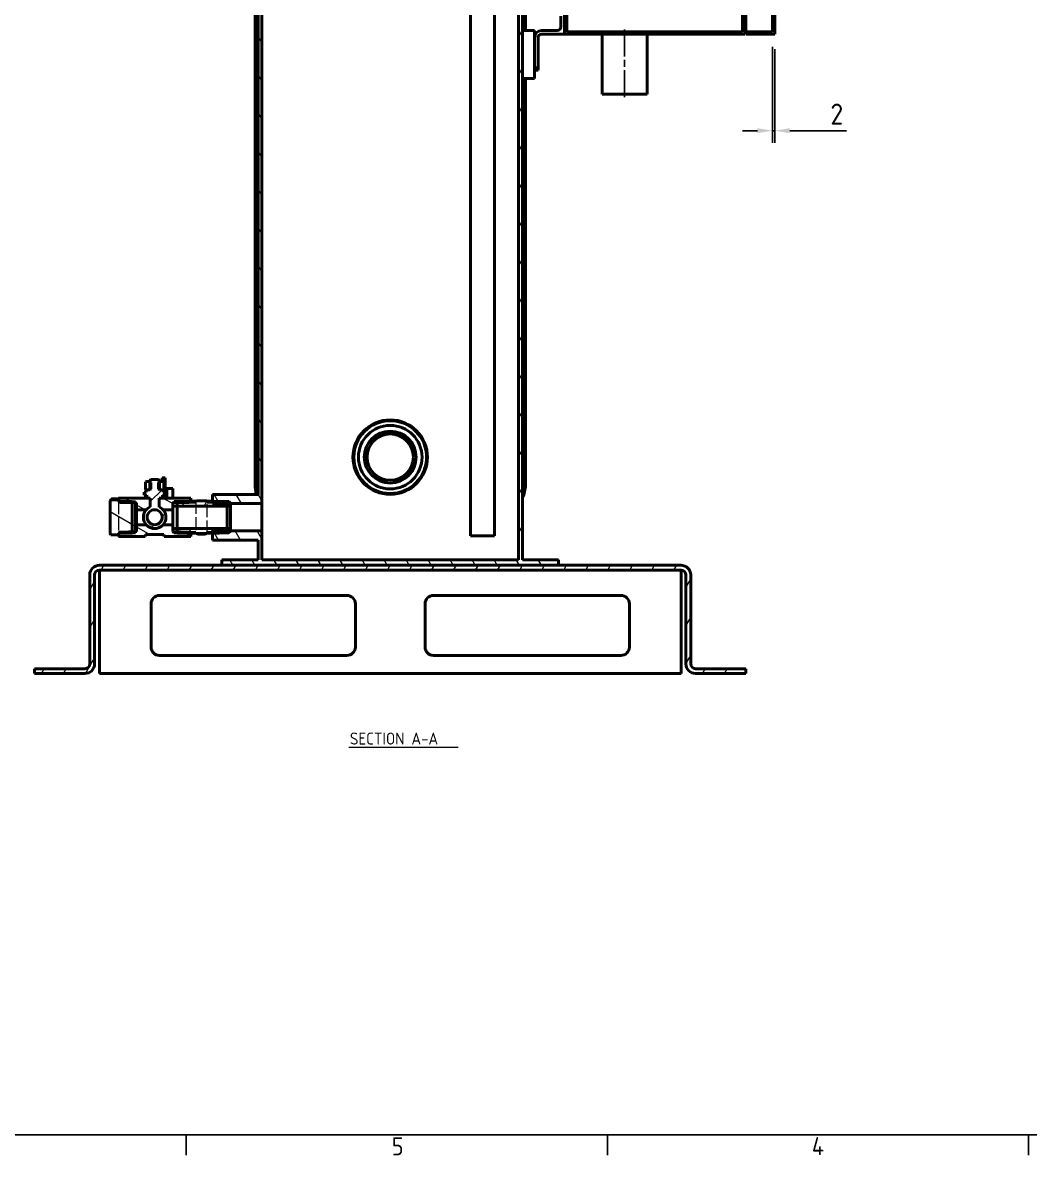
# Model space of a CAD drawing. Header units: millimetres. Extents: x 0 to 4205, y 0 to 2970.
# Drawn here: x 2317 to 3154, y 83 to 1025 of the extents above; entities that cross this region are included whole.
import ezdxf

# ---------------------------------------------------------------- set-up
doc = ezdxf.new("R2010")
doc.units = ezdxf.units.MM
doc.header["$LTSCALE"] = 5
doc.linetypes.add('CHAIN', pattern=[0.3543, 0.2362, -0.0295, 0.0591, -0.0295])
doc.linetypes.add('DASHED', pattern=[0.2067, 0.1654, -0.0413])
doc.layers.get('0').update_dxf_attribs({"color": 3, "lineweight": 25})
for name, color, linetype, lineweight in [('가려진 것(ISO)', 2, 'DASHED', 18), ('가시적인 것(ISO)', 3, 'Continuous', 40), ('가시적인 좁은 것(ISO)', 3, 'Continuous', 35), ('경계(ISO)', 7, 'Continuous', 25), ('기호(ISO)', 5, 'Continuous', 25), ('중심선(ISO)', 1, 'Continuous', 25), ('치수(ISO)', 2, 'Continuous', 25), ('해치(ISO)', 7, 'Continuous', 18)]:
    doc.layers.add(name, color=color, linetype=linetype, lineweight=lineweight)
doc.styles.add('문자 텍스트_M2B', font='isocp.shx')
doc.styles.add('치수 텍스트_PSTEK_POSCO', font='isocp.shx')
doc.styles.add('텍스트 스타일512', font='isocp.shx')
doc.dimstyles.new('치수_PSTEK_POSCO', dxfattribs={"dimscale": 5, "dimtxt": 3.5, "dimasz": 2.5, "dimexe": 2, "dimexo": 2.5, "dimgap": 1, "dimtad": 1, "dimrnd": 1e-08, "dimdsep": 46, "dimtxsty": '치수 텍스트_PSTEK_POSCO', "dimcen": 0.09, "dimdle": 10, "dimclrd": 7, "dimclre": 7, "dimclrt": 2, "dimadec": 1, "dimazin": 2, "dimtfac": 1, "dimtmove": 0, "dimatfit": 3, "dimfxl": 0, "dimtolj": 1, "dimlwd": -1, "dimlwe": -1, "dimarcsym": 0})
pattern_1 = [(45, (0, 0), (-11.22532, 11.22532), [])]
pattern_2 = [(60, (0, 0), (-13.74815, 7.937505), [])]
pattern_3 = [(150.00025, (0, 0), (-7.93744, -13.74819), [])]

# ---------------------------------------------------------------- blocks, each defined once
blk = doc.blocks.new('경계 Default Border')
at = {"layer": '경계(ISO)'}
for p, q in [((490.58, 20), (490.58, 16.6)), ((560.67, 20), (560.67, 16.6)), ((630.75, 20), (630.75, 16.6))]:
    blk.add_line(p, q, dxfattribs=at)
at = {"layer": '경계(ISO)', "flags": 128}
blk.add_lwpolyline([(20, 20), (20, 574), (821, 574), (821, 20), (20, 20)], dxfattribs=at)
at = {"layer": '경계(ISO)', "color": 2, "char_height": 3, "attachment_point": 7, "style": '문자 텍스트_M2B'}
for s, insert in [('5', (524.77, 16.57)), ('4', (594.68, 16.6))]:
    blk.add_mtext(s, dxfattribs=dict(at, insert=insert))
blk = doc.blocks.new('*D40')
at = {"layer": 'Defpoints', "color": 0, "transparency": 16777216}
for p in [(2940.57, 1017.76), (2942.57, 1015.76), (2942.57, 935.38)]:
    blk.add_point(p, dxfattribs=at)
at = {"layer": '치수(ISO)', "color": 7, "transparency": 16777216}
for p, q in [((2940.57, 1005.26), (2940.57, 925.38)), ((2942.57, 1003.26), (2942.57, 925.38)), ((2928.07, 935.38), (2915.57, 935.38)), ((2940.57, 935.38), (2942.57, 935.38)), ((2955.07, 935.38), (3002.29, 935.38))]:
    blk.add_line(p, q, dxfattribs=at)
for points in [[(2928.07, 937.47), (2928.07, 933.3), (2940.57, 935.38)], [(2955.07, 937.47), (2955.07, 933.3), (2942.57, 935.38)]]:
    blk.add_solid(points, dxfattribs=at)
at = {"layer": '치수(ISO)', "color": 2, "transparency": 16777216, "insert": (2988.8, 949.14), "char_height": 17.5, "attachment_point": 4, "style": '치수 텍스트_PSTEK_POSCO'}
blk.add_mtext('\\A1;2', dxfattribs=at)

msp = doc.modelspace()

# ---------------------------------------------------------------- hatches: boundary and pattern name
at = {"layer": '해치(ISO)'}
h = msp.add_hatch(dxfattribs=at)
h.set_pattern_fill('ANSI31', color=256, scale=127, angle=75.000175, style=0)
h.set_pattern_definition([(120.0002, (0, 0), (-13.74813, -7.93754), [])])
h.paths.add_polyline_path([(2512.566, 632.762), (2474.566, 632.762), (2474.566, 627.164), (2474.566, 627.047), (2474.566, 626.001), (2474.566, 625.595), (2486.806, 625.213), (2486.806, 625.078), (2489.566, 625.078), (2515.766, 625.078), (2515.766, 1433.762), (2514.566, 1433.762), (2502.066, 1433.762), (2502.066, 1427.762), (2512.566, 1427.762)])
h.paths.add_polyline_path([(2754.066, 1421.262), (2754.066, 1427.762), (2762.566, 1427.762), (2762.566, 1433.762), (2752.066, 1433.762), (2752.066, 1427.762), (2750.889, 1427.762), (2750.889, 1421.262)])
h.paths.add_polyline_path([(2512.566, 578.262), (2482.566, 578.262), (2482.566, 573.762), (2762.566, 573.762), (2762.566, 578.262), (2732.566, 578.262), (2732.566, 1427.762), (2741.066, 1427.762), (2741.066, 1421.262), (2744.242, 1421.262), (2744.242, 1427.762), (2743.066, 1427.762), (2743.066, 1433.762), (2730.566, 1433.762), (2729.366, 1433.762), (2729.366, 578.262), (2515.766, 578.262), (2515.766, 602.447), (2489.566, 602.447), (2486.806, 602.447), (2486.806, 602.312), (2474.566, 601.929), (2474.566, 601.523), (2474.566, 600.477), (2474.566, 600.36), (2474.566, 594.762), (2512.566, 594.762)])
h.paths.add_polyline_path([(2482.566, 1433.762), (2482.566, 1427.762), (2493.066, 1427.762), (2493.066, 1433.762)])
h = msp.add_hatch(dxfattribs=at)
h.set_pattern_fill('ANSI31', color=256, scale=127, style=0)
h.set_pattern_definition(pattern_1)
h.paths.add_polyline_path([(2837.566, 1435.762), (2835.066, 1435.762), (2831.816, 1435.762), (2831.816, 1434.762), (2831.024, 1434.762), (2831.024, 1429.762), (2834.066, 1429.762), (2834.066, 1433.762), (2835.566, 1433.762), (2835.566, 1398.762), (2915.566, 1398.762), (2915.566, 1373.762), (2933.566, 1373.762), (2933.566, 1385.762), (2931.566, 1385.762), (2931.566, 1375.762), (2917.566, 1375.762), (2917.566, 1400.762), (2837.566, 1400.762)])
h.paths.add_polyline_path([(2773.316, 1435.762), (2770.066, 1435.762), (2767.566, 1435.762), (2767.566, 1015.762), (2917.566, 1015.762), (2917.566, 1040.762), (2931.566, 1040.762), (2931.566, 1030.762), (2933.566, 1030.762), (2933.566, 1042.762), (2915.566, 1042.762), (2915.566, 1017.762), (2769.566, 1017.762), (2769.566, 1045.762), (2779.566, 1045.762), (2779.566, 1349.141), (2777.566, 1349.141), (2777.566, 1048.062), (2769.566, 1048.062), (2769.566, 1368.462), (2777.566, 1368.462), (2777.566, 1352.383), (2779.566, 1352.383), (2779.566, 1370.762), (2769.566, 1370.762), (2769.566, 1433.762), (2771.066, 1433.762), (2771.066, 1429.762), (2774.107, 1429.762), (2774.107, 1434.762), (2773.316, 1434.762)])
h.paths.add_polyline_path([(2782.566, 1435.762), (2779.816, 1435.762), (2779.816, 1434.762), (2779.024, 1434.762), (2779.024, 1429.762), (2782.066, 1429.762), (2782.066, 1433.762), (2782.566, 1433.762)])
h.paths.add_polyline_path([(2825.316, 1435.762), (2822.566, 1435.762), (2822.566, 1433.762), (2823.066, 1433.762), (2823.066, 1429.762), (2826.107, 1429.762), (2826.107, 1434.762), (2825.316, 1434.762)])
h.paths.add_polyline_path([(2926.566, 1015.762), (2926.566, 1017.762), (2918.566, 1017.762), (2918.566, 1015.762)])
h.paths.add_polyline_path([(2962.566, 1187.762), (2942.566, 1187.762), (2942.566, 1198.262), (2940.566, 1198.262), (2940.566, 1188.262), (2940.566, 1017.762), (2934.566, 1017.762), (2934.566, 1015.762), (2942.566, 1015.762), (2942.566, 1028.762), (2942.566, 1148.762), (2942.566, 1185.762), (2960.566, 1185.762), (2960.566, 1175.762), (2962.566, 1175.762)])
h.paths.add_polyline_path([(2918.566, 1398.762), (2940.566, 1398.762), (2940.566, 1338.262), (2940.566, 1328.262), (2942.566, 1328.262), (2942.566, 1338.762), (2962.566, 1338.762), (2962.566, 1350.762), (2960.566, 1350.762), (2960.566, 1340.762), (2942.566, 1340.762), (2942.566, 1400.762), (2918.566, 1400.762)])
h.paths.add_polyline_path([(2943.566, 1158.262), (2971.566, 1158.262), (2971.566, 1214.262), (2969.566, 1214.262), (2969.566, 1213.762), (2969.566, 1200.262), (2969.566, 1160.262), (2943.566, 1160.262)])
h.paths.add_polyline_path([(2971.566, 1368.262), (2943.566, 1368.262), (2943.566, 1366.262), (2969.566, 1366.262), (2969.566, 1326.262), (2969.566, 1312.762), (2969.566, 1312.262), (2971.566, 1312.262)])
h = msp.add_hatch(dxfattribs=at)
h.set_pattern_fill('ANSI31', color=256, scale=127, style=0)
h.set_pattern_definition(pattern_1)
edge = h.paths.add_edge_path()
edge.add_ellipse((2426.566, 613.762), major_axis=(-3.75, 8.592), ratio=1, start_angle=0, end_angle=24.611507)
edge.add_ellipse((2426.566, 613.762), major_axis=(-6.988, 6.25), ratio=1, start_angle=0, end_angle=83.62063)
edge.add_ellipse((2426.566, 613.762), major_axis=(-6.988, -6.25), ratio=1, start_angle=0, end_angle=96.37937)
edge.add_ellipse((2426.566, 613.762), major_axis=(6.988, -6.25), ratio=1, start_angle=0, end_angle=83.62063)
edge.add_ellipse((2426.566, 613.762), major_axis=(6.988, 6.25), ratio=1, start_angle=0, end_angle=24.611507)
edge.add_line((2430.316, 622.354), (2430.316, 629.762))
edge.add_line((2430.316, 629.762), (2432.966, 629.762))
edge.add_line((2432.966, 629.762), (2433.066, 629.862))
edge.add_line((2433.066, 629.862), (2433.066, 630.862))
edge.add_line((2433.066, 630.862), (2432.966, 630.962))
edge.add_line((2432.966, 630.962), (2433.066, 631.062))
edge.add_line((2433.066, 631.062), (2433.066, 632.062))
edge.add_line((2433.066, 632.062), (2432.966, 632.162))
edge.add_line((2432.966, 632.162), (2435.366, 632.162))
edge.add_line((2435.366, 632.162), (2435.366, 634.662))
edge.add_line((2435.366, 634.662), (2433.566, 634.662))
edge.add_line((2433.566, 634.662), (2433.566, 636.662))
edge.add_line((2433.566, 636.662), (2433.066, 636.662))
edge.add_line((2433.066, 636.662), (2430.566, 636.662))
edge.add_line((2430.566, 636.662), (2430.566, 643.462))
edge.add_line((2430.566, 643.462), (2430.566, 644.295))
edge.add_line((2430.566, 644.295), (2429.799, 645.062))
edge.add_line((2429.799, 645.062), (2423.333, 645.062))
edge.add_line((2423.333, 645.062), (2422.566, 644.295))
edge.add_line((2422.566, 644.295), (2422.566, 643.462))
edge.add_line((2422.566, 643.462), (2422.566, 636.662))
edge.add_line((2422.566, 636.662), (2420.066, 636.662))
edge.add_line((2420.066, 636.662), (2419.566, 636.662))
edge.add_line((2419.566, 636.662), (2419.566, 634.662))
edge.add_line((2419.566, 634.662), (2417.766, 634.662))
edge.add_line((2417.766, 634.662), (2417.766, 632.162))
edge.add_line((2417.766, 632.162), (2420.166, 632.162))
edge.add_line((2420.166, 632.162), (2420.066, 632.062))
edge.add_line((2420.066, 632.062), (2420.066, 631.062))
edge.add_line((2420.066, 631.062), (2420.166, 630.962))
edge.add_line((2420.166, 630.962), (2420.066, 630.862))
edge.add_line((2420.066, 630.862), (2420.066, 629.862))
edge.add_line((2420.066, 629.862), (2420.166, 629.762))
edge.add_line((2420.166, 629.762), (2422.816, 629.762))
edge.add_line((2422.816, 629.762), (2422.816, 622.354))
edge = h.paths.add_edge_path(flags=0)
edge.add_ellipse((2426.566, 613.762), major_axis=(-6.25, 0), ratio=1, start_angle=0, end_angle=360)
h = msp.add_hatch(dxfattribs=at)
h.set_pattern_fill('ANSI31', color=256, scale=127, angle=90.00021, style=0)
h.set_pattern_definition([(135.0002, (0, 0), (-11.22528, -11.22536), [])])
h.paths.add_polyline_path([(2423.242, 642.786), (2422.566, 643.462), (2420.066, 643.462), (2419.06, 643.193), (2419.06, 636.932), (2420.066, 636.662), (2422.566, 636.662), (2423.242, 637.339)])
h.paths.add_polyline_path([(2430.566, 643.462), (2429.889, 642.786), (2429.889, 637.339), (2430.566, 636.662), (2433.066, 636.662), (2434.071, 636.932), (2434.071, 643.193), (2433.066, 643.462)])
h = msp.add_hatch(dxfattribs=at)
h.set_pattern_fill('ANSI31', color=256, scale=127, angle=105.000246, style=0)
h.set_pattern_definition(pattern_3)
h.paths.add_polyline_path([(2410.566, 626.686), (2407.765, 626.773), (2396.727, 627.118), (2396.566, 627.123), (2396.566, 627.279), (2396.566, 628.316), (2390.174, 628.316), (2389.566, 627.262), (2389.566, 600.262), (2390.174, 599.208), (2396.566, 599.208), (2396.566, 600.245), (2396.566, 600.401), (2396.727, 600.406), (2407.765, 600.751), (2410.566, 600.838), (2410.566, 601.844), (2410.566, 625.68)])
h = msp.add_hatch(dxfattribs=at)
h.set_pattern_fill('ANSI31', color=256, scale=127, angle=105.000246, style=0)
h.set_pattern_definition(pattern_3)
edge = h.paths.add_edge_path()
edge.add_line((2455.366, 626.08), (2456.447, 627.16))
edge.add_line((2456.447, 627.16), (2456.566, 627.279))
edge.add_line((2456.566, 627.279), (2456.566, 629.762))
edge.add_line((2456.566, 629.762), (2432.966, 629.762))
edge.add_line((2432.966, 629.762), (2430.316, 629.762))
edge.add_line((2430.316, 629.762), (2430.316, 622.354))
edge.add_ellipse((2426.566, 613.762), major_axis=(3.75, 8.592), ratio=1, start_angle=335.388493, end_angle=360, ccw=False)
edge.add_line((2433.553, 620.012), (2441.566, 620.012))
edge.add_line((2441.566, 620.012), (2441.566, 623.016))
edge.add_line((2441.566, 623.016), (2441.566, 625.533))
edge.add_line((2441.566, 625.533), (2441.566, 625.533))
edge.add_line((2441.566, 625.533), (2441.566, 625.649))
edge.add_line((2441.566, 625.649), (2441.682, 625.652))
edge.add_line((2441.682, 625.652), (2445.366, 625.768))
edge.add_line((2445.366, 625.768), (2450.761, 625.936))
edge.add_line((2450.761, 625.936), (2450.771, 625.936))
edge.add_line((2450.771, 625.936), (2455.366, 626.08))
edge = h.paths.add_edge_path()
edge.add_line((2417.066, 629.762), (2411.566, 629.762))
edge.add_line((2411.566, 629.762), (2396.566, 629.762))
edge.add_line((2396.566, 629.762), (2396.566, 628.316))
edge.add_line((2396.566, 628.316), (2396.566, 627.279))
edge.add_line((2396.566, 627.279), (2396.727, 627.118))
edge.add_line((2396.727, 627.118), (2397.765, 626.08))
edge.add_line((2397.765, 626.08), (2407.765, 625.768))
edge.add_line((2407.765, 625.768), (2410.566, 625.68))
edge.add_line((2410.566, 625.68), (2411.566, 625.649))
edge.add_line((2411.566, 625.649), (2411.566, 620.012))
edge.add_line((2411.566, 620.012), (2419.578, 620.012))
edge.add_ellipse((2426.566, 613.762), major_axis=(-6.988, 6.25), ratio=1, start_angle=335.388493, end_angle=360, ccw=False)
edge.add_line((2422.816, 622.354), (2422.816, 629.762))
edge.add_line((2422.816, 629.762), (2420.166, 629.762))
edge.add_line((2420.166, 629.762), (2417.066, 629.762))
edge = h.paths.add_edge_path()
edge.add_line((2441.566, 597.762), (2456.566, 597.762))
edge.add_line((2456.566, 597.762), (2456.566, 600.245))
edge.add_line((2456.566, 600.245), (2456.447, 600.364))
edge.add_line((2456.447, 600.364), (2455.366, 601.444))
edge.add_line((2455.366, 601.444), (2450.771, 601.588))
edge.add_line((2450.771, 601.588), (2450.761, 601.588))
edge.add_line((2450.761, 601.588), (2445.366, 601.757))
edge.add_line((2445.366, 601.757), (2441.682, 601.872))
edge.add_line((2441.682, 601.872), (2441.566, 601.875))
edge.add_line((2441.566, 601.875), (2441.566, 601.991))
edge.add_line((2441.566, 601.991), (2441.566, 601.992))
edge.add_line((2441.566, 601.992), (2441.566, 604.508))
edge.add_line((2441.566, 604.508), (2441.566, 607.512))
edge.add_line((2441.566, 607.512), (2433.553, 607.512))
edge.add_ellipse((2426.566, 613.762), major_axis=(6.988, -6.25), ratio=1, start_angle=263.62063, end_angle=360, ccw=False)
edge.add_line((2419.578, 607.512), (2411.566, 607.512))
edge.add_line((2411.566, 607.512), (2411.566, 601.875))
edge.add_line((2411.566, 601.875), (2410.566, 601.844))
edge.add_line((2410.566, 601.844), (2407.765, 601.757))
edge.add_line((2407.765, 601.757), (2397.765, 601.444))
edge.add_line((2397.765, 601.444), (2396.727, 600.406))
edge.add_line((2396.727, 600.406), (2396.566, 600.245))
edge.add_line((2396.566, 600.245), (2396.566, 599.208))
edge.add_line((2396.566, 599.208), (2396.566, 597.762))
edge.add_line((2396.566, 597.762), (2411.566, 597.762))
edge.add_line((2411.566, 597.762), (2418.637, 597.762))
edge.add_line((2418.637, 597.762), (2419.066, 599.362))
edge.add_line((2419.066, 599.362), (2434.066, 599.362))
edge.add_line((2434.066, 599.362), (2434.494, 597.762))
edge.add_line((2434.494, 597.762), (2441.566, 597.762))
h = msp.add_hatch(dxfattribs=at)
h.set_pattern_fill('ANSI31', color=256, scale=127, angle=14.999978, style=0)
h.set_pattern_definition(pattern_2)
h.paths.add_polyline_path([(2488.404, 626.731), (2480.371, 626.982), (2480.371, 626.866), (2480.371, 625.821), (2480.361, 625.821), (2480.361, 626.866), (2480.361, 626.983), (2474.566, 627.164), (2469.566, 627.32), (2468.566, 627.32), (2468.566, 627.298), (2462.566, 627.298), (2462.566, 627.32), (2461.566, 627.32), (2456.447, 627.16), (2450.771, 626.983), (2450.771, 625.936), (2450.771, 625.821), (2450.761, 625.821), (2450.761, 625.936), (2450.761, 626.982), (2445.366, 626.814), (2442.728, 626.731), (2441.682, 625.652), (2441.566, 625.533), (2441.566, 625.533), (2441.566, 623.016), (2489.566, 623.016), (2489.566, 625.078), (2489.566, 625.533)])
h.paths.add_polyline_path([(2480.371, 600.542), (2488.404, 600.793), (2489.566, 601.991), (2489.566, 602.447), (2489.566, 604.508), (2441.566, 604.508), (2441.566, 601.992), (2441.566, 601.991), (2441.682, 601.872), (2442.728, 600.793), (2445.366, 600.71), (2450.761, 600.542), (2450.761, 601.588), (2450.761, 601.704), (2450.771, 601.704), (2450.771, 601.588), (2450.771, 600.541), (2456.447, 600.364), (2461.566, 600.204), (2462.566, 600.204), (2462.566, 600.226), (2468.566, 600.226), (2468.566, 600.204), (2469.566, 600.204), (2474.566, 600.36), (2480.361, 600.541), (2480.361, 600.658), (2480.361, 601.704), (2480.371, 601.704), (2480.371, 600.658)])
h = msp.add_hatch(dxfattribs=at)
h.set_pattern_fill('ANSI31', color=256, scale=127, angle=14.999978, style=0)
h.set_pattern_definition(pattern_2)
edge = h.paths.add_edge_path()
edge.add_ellipse((2876.566, 491.762), major_axis=(-8, 0), ratio=1, start_angle=0, end_angle=90)
edge.add_line((2876.566, 483.762), (2918.566, 483.762))
edge.add_line((2918.566, 483.762), (2918.566, 487.762))
edge.add_line((2918.566, 487.762), (2876.566, 487.762))
edge.add_ellipse((2876.566, 491.762), major_axis=(0, -4), ratio=1, start_angle=270, end_angle=360, ccw=False)
edge.add_line((2872.566, 491.762), (2872.566, 565.762))
edge.add_ellipse((2864.566, 565.762), major_axis=(8, 0), ratio=1, start_angle=0, end_angle=90)
edge.add_line((2864.566, 573.762), (2762.566, 573.762))
edge.add_line((2762.566, 573.762), (2482.566, 573.762))
edge.add_line((2482.566, 573.762), (2380.566, 573.762))
edge.add_ellipse((2380.566, 565.762), major_axis=(0, 8), ratio=1, start_angle=0, end_angle=90)
edge.add_line((2372.566, 565.762), (2372.566, 491.762))
edge.add_ellipse((2368.566, 491.762), major_axis=(4, 0), ratio=1, start_angle=270, end_angle=360, ccw=False)
edge.add_line((2368.566, 487.762), (2326.566, 487.762))
edge.add_line((2326.566, 487.762), (2326.566, 483.762))
edge.add_line((2326.566, 483.762), (2368.566, 483.762))
edge.add_ellipse((2368.566, 491.762), major_axis=(0, -8), ratio=1, start_angle=0, end_angle=90)
edge.add_line((2376.566, 491.762), (2376.566, 565.762))
edge.add_ellipse((2380.566, 565.762), major_axis=(-4, 0), ratio=1, start_angle=270, end_angle=360, ccw=False)
edge.add_line((2380.566, 569.762), (2864.566, 569.762))
edge.add_ellipse((2864.566, 565.762), major_axis=(0, 4), ratio=1, start_angle=270, end_angle=360, ccw=False)
edge.add_line((2868.566, 565.762), (2868.566, 491.762))

# ---------------------------------------------------------------- linework, layer by layer
at = {"layer": '가려진 것(ISO)', "ltscale": 12.927903}
msp.add_line((2396.566, 627.123), (2396.566, 600.401), dxfattribs=at)
at = {"layer": '가려진 것(ISO)', "ltscale": 13.094491}
for p, q in [((2460.771, 627.295), (2460.771, 600.229)), ((2470.361, 600.229), (2470.361, 627.295))]:
    msp.add_line(p, q, dxfattribs=at)
at = {"layer": '가시적인 것(ISO)'}
for p, q in [((2515.766, 625.078), (2515.766, 1433.762)), ((2729.366, 1433.762), (2729.366, 578.262)), ((2767.566, 1435.762), (2767.566, 1015.762)), ((2512.566, 1427.762), (2512.566, 632.762)), ((2732.566, 578.262), (2732.566, 1427.762)), ((2735.066, 1018.762), (2735.066, 1286.728)), ((2510.066, 1260.262), (2510.066, 640.796)), ((2940.566, 1198.262), (2940.566, 1017.762)), ((2942.566, 1015.762), (2942.566, 1185.762)), ((2689.366, 598.262), (2689.366, 1098.262)), ((2709.366, 598.262), (2709.366, 1098.262)), ((2769.566, 1017.762), (2769.566, 1045.762)), ((2915.566, 1042.762), (2915.566, 1017.762)), ((2917.566, 1015.762), (2917.566, 1040.762)), ((2918.566, 1017.762), (2918.566, 1040.762)), ((2764.566, 1021.762), (2764.566, 1030.762)), ((2732.566, 1018.762), (2742.566, 1018.762)), ((2742.566, 1012.762), (2742.566, 1018.762)), ((2761.566, 1018.762), (2748.566, 1018.762)), ((2742.566, 987.762), (2742.566, 1012.762)), ((2745.566, 1012.762), (2745.566, 987.762)), ((2767.566, 1015.762), (2748.566, 1015.762)), ((2767.566, 1015.762), (2917.566, 1015.762)), ((2915.566, 1017.762), (2769.566, 1017.762)), ((2798.816, 1015.762), (2798.816, 965.762)), ((2836.316, 1015.762), (2836.316, 965.762)), ((2926.566, 1017.762), (2918.566, 1017.762)), ((2918.566, 1017.762), (2918.566, 1015.762)), ((2918.566, 1015.762), (2926.566, 1015.762)), ((2926.566, 1015.762), (2926.566, 1017.762)), ((2926.566, 1017.762), (2934.566, 1017.762)), ((2934.566, 1015.762), (2926.566, 1015.762)), ((2940.566, 1017.762), (2934.566, 1017.762)), ((2934.566, 1017.762), (2934.566, 1015.762)), ((2934.566, 1015.762), (2942.566, 1015.762)), ((2745.566, 987.762), (2742.566, 987.762)), ((2742.566, 987.762), (2742.566, 985.762)), ((2742.566, 985.762), (2745.566, 985.762)), ((2742.566, 978.762), (2742.566, 985.762)), ((2745.566, 985.762), (2745.566, 987.762)), ((2732.566, 978.762), (2742.566, 978.762)), ((2735.066, 640.796), (2735.066, 978.762)), ((2798.816, 965.762), (2836.316, 965.762)), ((2420.066, 643.462), (2419.06, 643.193)), ((2419.06, 643.193), (2419.06, 636.932)), ((2422.566, 643.462), (2420.066, 643.462)), ((2423.333, 645.062), (2422.566, 644.295)), ((2422.566, 644.295), (2422.566, 636.662)), ((2423.242, 642.786), (2422.566, 643.462)), ((2423.242, 637.339), (2423.242, 642.786)), ((2429.799, 645.062), (2423.333, 645.062)), ((2430.566, 644.295), (2429.799, 645.062)), ((2430.566, 643.462), (2429.889, 642.786)), ((2429.889, 642.786), (2429.889, 637.339)), ((2430.566, 636.662), (2430.566, 644.295)), ((2433.066, 643.462), (2430.566, 643.462)), ((2435.366, 646.662), (2432.866, 646.662)), ((2432.866, 643.662), (2432.866, 646.662)), ((2432.866, 643.462), (2432.866, 643.662)), ((2434.071, 643.193), (2433.066, 643.462)), ((2434.071, 643.193), (2434.071, 636.932)), ((2435.366, 646.662), (2435.366, 643.662)), ((2435.366, 634.662), (2435.366, 643.662)), ((2419.566, 634.662), (2417.766, 634.662)), ((2417.766, 634.662), (2417.766, 632.162)), ((2417.766, 632.162), (2420.166, 632.162)), ((2419.06, 636.932), (2420.066, 636.662)), ((2422.566, 636.662), (2419.566, 636.662)), ((2419.566, 636.662), (2419.566, 634.662)), ((2420.066, 636.662), (2422.566, 636.662)), ((2420.166, 632.162), (2420.066, 632.062)), ((2420.066, 632.062), (2420.066, 631.062)), ((2422.566, 636.662), (2423.242, 637.339)), ((2429.889, 637.339), (2430.566, 636.662)), ((2433.566, 636.662), (2430.566, 636.662)), ((2430.566, 636.662), (2433.066, 636.662)), ((2433.066, 632.062), (2432.966, 632.162)), ((2432.966, 632.162), (2435.366, 632.162)), ((2433.066, 636.662), (2434.071, 636.932)), ((2433.066, 631.062), (2433.066, 632.062)), ((2433.566, 634.662), (2433.566, 636.662)), ((2435.366, 634.662), (2433.566, 634.662)), ((2435.366, 632.162), (2435.366, 634.662)), ((2441.566, 637.762), (2436.766, 637.762)), ((2436.766, 629.762), (2436.766, 637.762)), ((2441.566, 629.762), (2441.566, 637.762)), ((2512.566, 632.762), (2474.566, 632.762)), ((2474.566, 632.762), (2474.566, 625.595)), ((2390.174, 628.316), (2389.566, 627.262)), ((2389.566, 627.262), (2389.566, 600.262)), ((2396.566, 628.316), (2390.174, 628.316)), ((2396.566, 629.196), (2390.772, 629.196)), ((2411.566, 629.762), (2396.566, 629.762)), ((2396.566, 629.762), (2396.566, 627.279)), ((2396.566, 627.123), (2396.566, 628.316)), ((2396.566, 627.279), (2397.765, 626.08)), ((2410.566, 626.686), (2396.566, 627.123)), ((2397.765, 626.08), (2411.566, 625.649)), ((2407.765, 626.93), (2407.765, 600.594)), ((2410.566, 600.838), (2410.566, 626.686)), ((2417.066, 629.762), (2411.566, 629.762)), ((2411.566, 625.649), (2411.566, 620.012)), ((2422.816, 629.762), (2417.066, 629.762)), ((2420.066, 631.062), (2420.166, 630.962)), ((2420.166, 630.962), (2420.066, 630.862)), ((2420.066, 630.862), (2420.066, 629.862)), ((2420.066, 629.862), (2420.166, 629.762)), ((2420.166, 629.762), (2422.816, 629.762)), ((2422.816, 622.354), (2422.816, 629.762)), ((2422.816, 629.762), (2422.816, 622.354)), ((2456.566, 629.762), (2430.316, 629.762)), ((2430.316, 629.762), (2430.316, 622.354)), ((2430.316, 622.354), (2430.316, 629.762)), ((2430.316, 629.762), (2432.966, 629.762)), ((2432.966, 630.962), (2433.066, 631.062)), ((2433.066, 630.862), (2432.966, 630.962)), ((2432.966, 629.762), (2433.066, 629.862)), ((2433.066, 629.862), (2433.066, 630.862)), ((2442.728, 626.731), (2441.566, 625.533)), ((2441.566, 625.649), (2455.366, 626.08)), ((2441.566, 620.012), (2441.566, 625.649)), ((2441.566, 625.533), (2441.566, 623.016)), ((2441.566, 623.016), (2489.566, 623.016)), ((2450.761, 626.982), (2442.728, 626.731)), ((2445.366, 600.594), (2445.366, 626.93)), ((2450.761, 625.821), (2450.761, 626.982)), ((2450.771, 625.821), (2450.761, 625.821)), ((2461.566, 627.32), (2450.771, 626.983)), ((2450.771, 626.983), (2450.771, 625.821)), ((2455.366, 626.08), (2456.566, 627.279)), ((2456.566, 627.279), (2456.566, 629.762)), ((2456.566, 627.279), (2456.566, 627.164)), ((2462.566, 627.32), (2461.566, 627.32)), ((2462.566, 627.298), (2462.566, 627.32)), ((2468.566, 627.298), (2462.566, 627.298)), ((2469.566, 627.32), (2468.566, 627.32)), ((2468.566, 627.32), (2468.566, 627.298)), ((2480.361, 626.983), (2469.566, 627.32)), ((2474.566, 625.595), (2486.806, 625.213)), ((2480.361, 625.821), (2480.361, 626.983)), ((2480.371, 625.821), (2480.361, 625.821)), ((2488.404, 626.731), (2480.371, 626.982)), ((2480.371, 626.982), (2480.371, 625.821)), ((2486.806, 626.665), (2486.806, 600.859)), ((2486.806, 625.213), (2486.806, 625.078)), ((2486.806, 625.078), (2515.766, 625.078)), ((2489.566, 625.533), (2488.404, 626.731)), ((2489.566, 623.016), (2489.566, 625.533)), ((2489.566, 623.016), (2489.566, 604.508)), ((2515.766, 625.078), (2515.766, 602.447)), ((2411.566, 620.012), (2419.578, 620.012)), ((2411.566, 607.512), (2411.566, 620.012)), ((2433.553, 620.012), (2441.566, 620.012)), ((2441.566, 620.012), (2441.566, 607.512)), ((2419.578, 607.512), (2411.566, 607.512)), ((2411.566, 607.512), (2411.566, 601.875)), ((2441.566, 607.512), (2433.553, 607.512)), ((2441.566, 601.875), (2441.566, 607.512)), ((2489.566, 604.508), (2441.566, 604.508)), ((2441.566, 604.508), (2441.566, 601.991)), ((2489.566, 601.991), (2489.566, 604.508)), ((2389.566, 600.262), (2390.174, 599.208)), ((2390.174, 599.208), (2396.566, 599.208)), ((2397.765, 601.444), (2396.566, 600.245)), ((2396.566, 600.401), (2410.566, 600.838)), ((2396.566, 599.208), (2396.566, 600.401)), ((2396.566, 600.245), (2396.566, 597.762)), ((2396.566, 597.762), (2411.566, 597.762)), ((2411.566, 601.875), (2397.765, 601.444)), ((2411.566, 597.762), (2418.637, 597.762)), ((2418.637, 597.762), (2419.066, 599.362)), ((2419.066, 599.362), (2434.066, 599.362)), ((2434.066, 599.362), (2434.494, 597.762)), ((2434.494, 597.762), (2441.566, 597.762)), ((2441.566, 601.991), (2442.728, 600.793)), ((2455.366, 601.444), (2441.566, 601.875)), ((2441.566, 597.762), (2456.566, 597.762)), ((2442.728, 600.793), (2450.761, 600.542)), ((2450.761, 600.542), (2450.761, 601.704)), ((2450.761, 601.704), (2450.771, 601.704)), ((2450.771, 601.704), (2450.771, 600.541)), ((2450.771, 600.541), (2461.566, 600.204)), ((2456.566, 600.245), (2455.366, 601.444)), ((2456.566, 600.36), (2456.566, 600.245)), ((2456.566, 597.762), (2456.566, 600.245)), ((2461.566, 600.204), (2462.566, 600.204)), ((2462.566, 600.204), (2462.566, 600.226)), ((2462.566, 600.226), (2468.566, 600.226)), ((2462.772, 599.728), (2468.36, 599.728)), ((2468.566, 600.226), (2468.566, 600.204)), ((2468.566, 600.204), (2469.566, 600.204)), ((2469.566, 600.204), (2480.361, 600.541)), ((2486.806, 602.312), (2474.566, 601.929)), ((2474.566, 601.929), (2474.566, 594.762)), ((2474.566, 594.762), (2512.566, 594.762)), ((2480.361, 600.541), (2480.361, 601.704)), ((2480.361, 601.704), (2480.371, 601.704)), ((2480.371, 601.704), (2480.371, 600.542)), ((2480.371, 600.542), (2488.404, 600.793)), ((2515.766, 602.447), (2486.806, 602.447)), ((2486.806, 602.447), (2486.806, 602.312)), ((2488.404, 600.793), (2489.566, 601.991)), ((2512.566, 594.762), (2512.566, 578.262)), ((2515.766, 578.262), (2515.766, 602.447)), ((2689.366, 598.262), (2693.366, 598.262)), ((2705.366, 598.262), (2693.366, 598.262)), ((2705.366, 598.262), (2709.366, 598.262)), ((2512.566, 578.262), (2482.566, 578.262)), ((2482.566, 578.262), (2482.566, 573.762)), ((2729.366, 578.262), (2515.766, 578.262)), ((2762.566, 578.262), (2732.566, 578.262)), ((2762.566, 573.762), (2762.566, 578.262)), ((2372.566, 565.762), (2372.566, 491.762)), ((2376.566, 491.762), (2376.566, 565.762)), ((2864.566, 573.762), (2380.566, 573.762)), ((2380.566, 569.762), (2864.566, 569.762)), ((2380.566, 565.762), (2380.566, 569.762)), ((2380.566, 483.762), (2380.566, 565.762)), ((2482.566, 573.762), (2762.566, 573.762)), ((2864.566, 565.762), (2864.566, 569.762)), ((2864.566, 483.762), (2864.566, 565.762)), ((2868.566, 565.762), (2868.566, 491.762)), ((2872.566, 491.762), (2872.566, 565.762)), ((2430.566, 548.762), (2586.566, 548.762)), ((2658.566, 548.762), (2814.566, 548.762)), ((2423.566, 505.762), (2423.566, 541.762)), ((2593.566, 541.762), (2593.566, 505.762)), ((2651.566, 505.762), (2651.566, 541.762)), ((2821.566, 541.762), (2821.566, 505.762)), ((2586.566, 498.762), (2430.566, 498.762)), ((2814.566, 498.762), (2658.566, 498.762)), ((2368.566, 487.762), (2326.566, 487.762)), ((2326.566, 487.762), (2326.566, 483.762)), ((2326.566, 483.762), (2368.566, 483.762)), ((2380.566, 483.762), (2864.566, 483.762)), ((2918.566, 487.762), (2876.566, 487.762)), ((2876.566, 483.762), (2918.566, 483.762)), ((2918.566, 483.762), (2918.566, 487.762))]:
    msp.add_line(p, q, dxfattribs=at)
for centre, radius in [((2622.566, 663.762), 31), ((2622.566, 663.762), 30.25), ((2622.566, 663.762), 26.45), ((2622.566, 663.762), 21.59), ((2622.566, 663.762), 19.28), ((2426.566, 613.762), 6.25)]:
    msp.add_circle(centre, radius, dxfattribs=at)
for centre, radius, start, end in [((2748.566, 1012.762), 6, 90, 180), ((2761.566, 1021.762), 3, 270, 0), ((2748.566, 1012.762), 3, 90, 180), ((2535.066, 640.796), 25, 180, 198.745343), ((2710.066, 640.796), 25, 334.158067, 0), ((2426.566, 613.762), 9.375, 113.578178, 66.421822), ((2426.566, 613.762), 9.375, 113.578178, 138.189685), ((2426.566, 613.762), 9.375, 41.810315, 66.421822), ((2426.566, 613.762), 9.375, 221.810315, 318.189685), ((2380.566, 565.762), 8, 90, 180), ((2380.566, 565.762), 4, 90, 180), ((2864.566, 565.762), 8, 0, 90), ((2864.566, 565.762), 4, 0, 90), ((2430.566, 541.762), 7, 90, 180), ((2586.566, 541.762), 7, 0, 90), ((2658.566, 541.762), 7, 90, 180), ((2814.566, 541.762), 7, 0, 90), ((2430.566, 505.762), 7, 180, 270), ((2586.566, 505.762), 7, 270, 0), ((2658.566, 505.762), 7, 180, 270), ((2814.566, 505.762), 7, 270, 0), ((2368.566, 491.762), 4, 270, 0), ((2368.566, 491.762), 8, 270, 0), ((2876.566, 491.762), 8, 180, 270), ((2876.566, 491.762), 4, 180, 270)]:
    msp.add_arc(centre, radius, start, end, dxfattribs=at)
for points, weights in [([(2390.174, 628.316), (2390.42, 628.741), (2390.772, 629.196)], [1.08675587889, 1.09680467396, 1.10017793758]), ([(2462.772, 599.728), (2461.767, 599.983), (2461.601, 600.204)], [1.00007075032, 1.03146331275, 1.01083102909]), ([(2469.53, 600.204), (2469.365, 599.983), (2468.36, 599.728)], [1.01083102909, 1.03146331275, 1.00007075032])]:
    msp.add_rational_spline(points, weights, degree=2, dxfattribs=at)
at = {"layer": '가시적인 좁은 것(ISO)'}
for p, q in [((2410.566, 625.523), (2396.566, 625.96)), ((2407.765, 626.93), (2397.765, 627.242)), ((2450.761, 625.82), (2441.566, 625.533)), ((2455.366, 627.242), (2445.366, 626.93)), ((2460.771, 626.133), (2450.771, 625.82)), ((2480.361, 625.82), (2470.361, 626.133)), ((2486.806, 626.665), (2474.566, 627.047)), ((2488.404, 625.569), (2480.371, 625.82)), ((2396.566, 601.564), (2410.566, 602.001)), ((2397.765, 600.282), (2407.765, 600.594)), ((2441.566, 601.992), (2450.761, 601.704)), ((2445.366, 600.594), (2455.366, 600.282)), ((2450.771, 601.704), (2460.771, 601.391)), ((2470.361, 601.391), (2480.361, 601.704)), ((2474.566, 600.477), (2486.806, 600.859)), ((2480.371, 601.704), (2488.404, 601.955))]:
    msp.add_line(p, q, dxfattribs=at)
at = {"layer": '기호(ISO)', "color": 7, "lineweight": 18}
msp.add_line((2587.994, 422.434), (2679.126, 422.434), dxfattribs=at)
at = {"layer": '중심선(ISO)', "linetype": 'CHAIN', "ltscale": 19.051651}
msp.add_line((2817.566, 1019.512), (2817.566, 962.012), dxfattribs=at)

# ---------------------------------------------------------------- block references
at = {"xscale": 5, "yscale": 5, "zscale": 5}
msp.add_blockref('경계 Default Border', (0, 0), dxfattribs=at)

# ---------------------------------------------------------------- texts
at = {"layer": '기호(ISO)', "color": 7, "insert": (2589.034, 424.589), "char_height": 10, "attachment_point": 7, "style": '텍스트 스타일512'}
msp.add_mtext('SECTION A-A ', dxfattribs=at)

# ---------------------------------------------------------------- dimensions: what is measured, and where the dimension line sits
at = {"layer": '치수(ISO)', "color": 7}
dim = msp.add_linear_dim(base=(2942.566, 935.384), p1=(2940.566, 1017.762), p2=(2942.566, 1015.762), angle=180, dimstyle='치수_PSTEK_POSCO', override={"dimdec": 2, "dimtp": 0, "dimtm": 0, "dimtdec": 2, "dimtofl": 1, "dimatfit": 1}, dxfattribs=at)
dim.commit()
dim.dimension.update_dxf_attribs({"geometry": '*D40', "text_midpoint": (2993.044, 935.384), "dimtype": 160})

doc.saveas('drawing.dxf')
